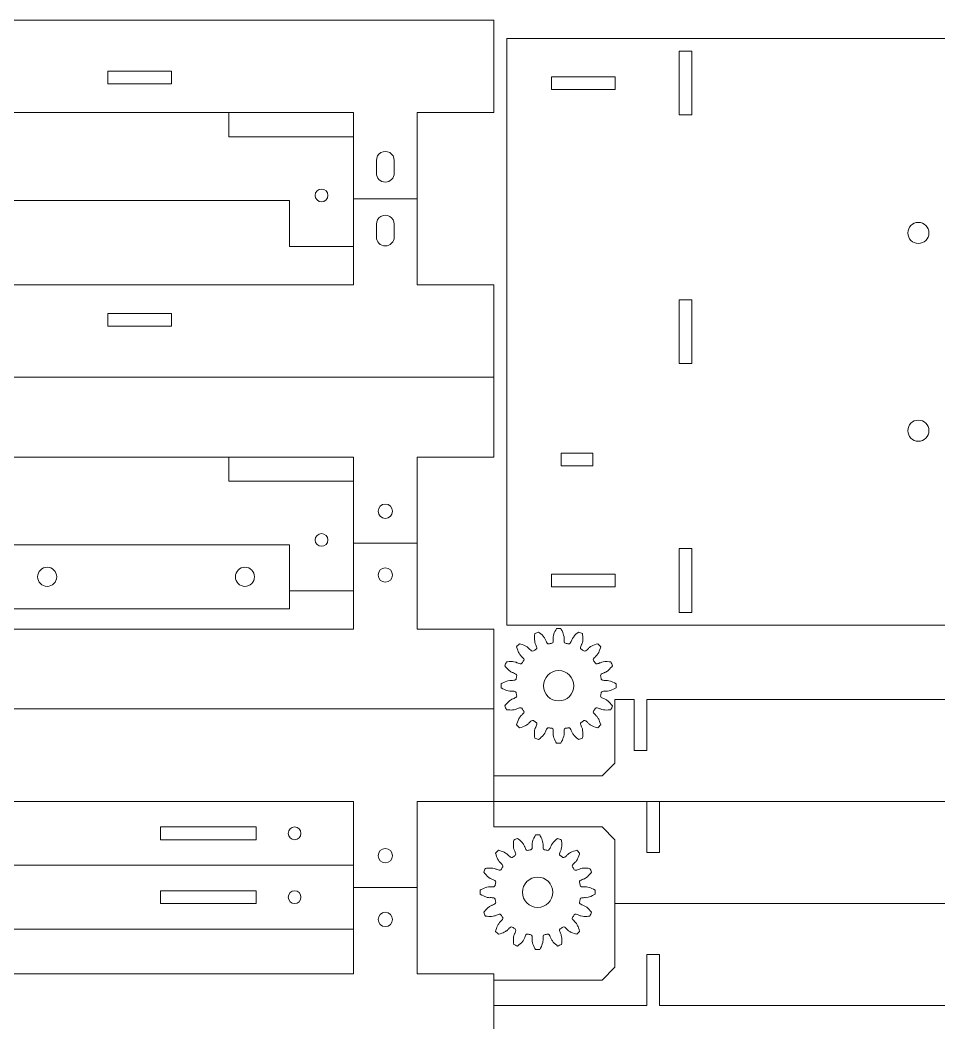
# Model space of a CAD drawing. Header units: millimetres. Extents: x -605 to 605, y -148 to 150.
# Drawn here: x -463.6 to -319.6, y -13.1 to 144.1 of the extents above; entities that cross this region are included whole.
import ezdxf

# ---------------------------------------------------------------- set-up
doc = ezdxf.new("R2010")
doc.units = ezdxf.units.MM
doc.header["$MEASUREMENT"] = 0
doc.layers.add('Default', color=7, linetype='Continuous')
doc.layers.add('PHOTOGATE_OBSTRU', color=7, linetype='Continuous')

msp = doc.modelspace()

# ---------------------------------------------------------------- linework, layer by layer
at = {"layer": 'Default', "color": 250, "lineweight": 9}
for points in [[(-527.8727, 129.6448), (-527.8727, 125.8626), (-547.3914, 125.8626), (-547.3914, 108.6448), (-537.3914, 108.6448), (-537.3914, 115.8648), (-421.3914, 115.8648), (-421.3914, 108.6448), (-411.3914, 108.6448)], [(-430.9101, 129.6448), (-430.9101, 125.8626), (-411.3914, 125.8626)], [(-527.8727, 75.6448), (-527.8727, 71.8626), (-547.3914, 71.8626), (-547.3914, 54.6448), (-537.3914, 54.6448), (-537.3914, 61.8648), (-421.3914, 61.8648), (-421.3914, 51.8648), (-466.3914, 51.8648), (-466.3914, 61.8648)], [(-430.91, 75.6448), (-430.91, 71.8626), (-411.3914, 71.8626)], [(-411.3914, 54.6448), (-421.3914, 54.6448)], [(-315.3935, 37.6448), (-365.3935, 37.6448), (-365.3935, 29.6448), (-367.3935, 29.6448), (-367.3935, 37.6448), (-370.3935, 37.6448), (-370.3935, 27.6448), (-372.3935, 25.6448), (-389.3935, 25.6448)], [(-370.3935, 5.6448), (-370.3935, 15.6448), (-372.3935, 17.6448), (-389.3935, 17.6448), (-389.3935, 21.6448), (-239.3935, 21.6448)], [(-363.3935, 21.6448), (-363.3935, 13.6448), (-365.3935, 13.6448), (-365.3935, 21.6448)], [(-389.3935, -10.3552), (-365.3935, -10.3552), (-365.3935, -2.3552), (-363.3935, -2.3552), (-363.3935, -10.3552), (-315.3935, -10.3552), (-315.3935, -2.3552), (-313.3935, -2.3552), (-313.3935, -10.3552), (-265.3935, -10.3552), (-265.3935, -2.3552), (-263.3935, -2.3552), (-263.3935, -10.3552), (-239.3935, -10.3552), (-239.3935, -6.3552), (-256.3935, -6.3552), (-258.3935, -4.3552), (-258.3935, 5.6448), (-370.3935, 5.6448), (-370.3935, -4.3552), (-372.3935, -6.3552), (-389.3935, -6.3552)]]:
    msp.add_lwpolyline(points, dxfattribs=at)
at = {"layer": 'Default', "color": 240, "lineweight": 9}
for points in [[(-415.3914, 116.6448), (-415.3914, 117.1971), (-415.8391, 117.6448), (-416.3914, 117.6448), (-416.9437, 117.6448), (-417.3914, 117.1971), (-417.3914, 116.6448), (-417.3914, 116.0925), (-416.9437, 115.6448), (-416.3914, 115.6448), (-415.8391, 115.6448), (-415.3914, 116.0925), (-415.3914, 116.6448)], [(-415.3914, 62.6448), (-415.3914, 63.1971), (-415.8391, 63.6448), (-416.3914, 63.6448), (-416.9436, 63.6448), (-417.3914, 63.1971), (-417.3914, 62.6448), (-417.3914, 62.0925), (-416.9436, 61.6448), (-416.3914, 61.6448), (-415.8391, 61.6448), (-415.3914, 62.0925), (-415.3914, 62.6448)], [(-457.8914, 56.8647), (-457.8914, 57.6932), (-458.563, 58.3648), (-459.3914, 58.3648), (-460.2198, 58.3648), (-460.8914, 57.6932), (-460.8914, 56.8648), (-460.8914, 56.0363), (-460.2199, 55.3648), (-459.3914, 55.3648), (-458.563, 55.3648), (-457.8914, 56.0363), (-457.8914, 56.8647)], [(-426.8914, 56.8647), (-426.8914, 57.6932), (-427.563, 58.3648), (-428.3914, 58.3648), (-429.2198, 58.3648), (-429.8914, 57.6932), (-429.8914, 56.8648), (-429.8914, 56.0363), (-429.2199, 55.3648), (-428.3914, 55.3648), (-427.563, 55.3648), (-426.8914, 56.0363), (-426.8914, 56.8647)], [(-379.2238, 37.4027), (-377.9121, 37.4027), (-376.8488, 38.466), (-376.8488, 39.7777), (-376.8488, 41.0894), (-377.9121, 42.1527), (-379.2238, 42.1527), (-380.5354, 42.1527), (-381.5988, 41.0894), (-381.5988, 39.7777), (-381.5988, 38.466), (-380.5355, 37.4027), (-379.2238, 37.4027)], [(-382.5185, 5.0387), (-381.2068, 5.0387), (-380.1435, 6.102), (-380.1435, 7.4137), (-380.1435, 8.7254), (-381.2068, 9.7887), (-382.5185, 9.7887), (-383.8301, 9.7887), (-384.8935, 8.7254), (-384.8935, 7.4137), (-384.8935, 6.102), (-383.8302, 5.0387), (-382.5185, 5.0387)]]:
    msp.add_open_spline(points, degree=3, knots=[0, 0, 0, 0, 1, 1, 1, 2, 2, 2, 3, 3, 3, 4, 4, 4, 4], dxfattribs=at)
at = {"layer": 'Default', "color": 250, "lineweight": 9}
for points in [[(-378.3492, 32.8996), (-378.3369, 33.0011), (-378.264, 33.085), (-378.1651, 33.1112), (-377.9924, 33.1387), (-377.8208, 33.1728), (-377.6507, 33.2136), (-377.5493, 33.2272), (-377.4498, 33.1776), (-377.3996, 33.0884), (-377.2885, 32.8911), (-377.1862, 32.6552), (-377.1628, 32.5865), (-377.1323, 32.4969), (-377.0815, 32.394), (-377.0637, 32.3649), (-376.9751, 32.2199), (-376.833, 32.0329), (-376.7841, 31.9756), (-376.6096, 31.7712), (-376.2291, 31.4522), (-376.0824, 31.3437), (-375.8791, 31.4195), (-375.6786, 31.5025), (-375.4814, 31.5927), (-375.4274, 31.953), (-375.4215, 32.4015), (-375.432, 32.5356), (-375.4437, 32.6848), (-375.4895, 32.9256), (-375.5095, 33.0087), (-375.5255, 33.075), (-375.5753, 33.193), (-375.5962, 33.2355), (-375.6601, 33.3653), (-375.7531, 33.6486), (-375.7836, 33.7578), (-375.8112, 33.8564), (-375.7759, 33.9617), (-375.6946, 34.0238), (-375.5455, 34.1153), (-375.4, 34.2125), (-375.2585, 34.3152), (-375.17, 34.3666), (-375.0591, 34.3589), (-374.9786, 34.2957), (-374.8005, 34.1559), (-374.6157, 33.9771), (-374.5678, 33.9226), (-374.5053, 33.8515), (-374.4189, 33.7758), (-374.3914, 33.7558), (-374.254, 33.6558), (-374.0511, 33.5373), (-373.984, 33.5031), (-373.7447, 33.3811), (-373.271, 33.2319), (-373.094, 33.1879), (-372.9352, 33.3356), (-372.7817, 33.4891), (-372.634, 33.6479), (-372.722, 34.0015), (-372.8881, 34.418), (-372.9492, 34.538), (-373.0172, 34.6714), (-373.1516, 34.8762), (-373.2019, 34.9453), (-373.242, 35.0004), (-373.3331, 35.0905), (-373.3687, 35.1217), (-373.4775, 35.2172), (-373.6718, 35.4433), (-373.7418, 35.5324), (-373.8049, 35.613), (-373.8127, 35.7239), (-373.7613, 35.8123), (-373.6586, 35.9539), (-373.5613, 36.0994), (-373.4699, 36.2485), (-373.4078, 36.3298), (-373.3024, 36.3651), (-373.2039, 36.3375), (-372.9858, 36.2766), (-372.7466, 36.1821), (-372.6815, 36.1501), (-372.5966, 36.1083), (-372.4879, 36.0714), (-372.4547, 36.0634), (-372.2896, 36.0236), (-372.0568, 35.9918), (-371.9817, 35.9859), (-371.7139, 35.9647), (-371.2192, 36.0082), (-371.0388, 36.0353), (-370.9486, 36.2326), (-370.8655, 36.433), (-370.7898, 36.6363), (-371.0064, 36.9293), (-371.3194, 37.2506), (-371.4217, 37.338), (-371.5355, 37.4352), (-371.7381, 37.573), (-371.811, 37.6176), (-371.8691, 37.6531), (-371.9878, 37.7015), (-372.0326, 37.7168), (-372.1696, 37.7634), (-372.4357, 37.8979), (-372.5345, 37.9535), (-372.6237, 38.0037), (-372.6732, 38.1032), (-372.6596, 38.2045), (-372.6189, 38.3747), (-372.5847, 38.5463), (-372.5573, 38.719), (-372.5311, 38.8179), (-372.4472, 38.8909), (-372.3456, 38.9031), (-372.1209, 38.9303), (-371.8637, 38.9345), (-371.7913, 38.9298), (-371.6969, 38.9237), (-371.5823, 38.9313), (-371.5486, 38.9366), (-371.3808, 38.963), (-371.1536, 39.0227), (-371.0819, 39.046), (-370.8264, 39.1289), (-370.386, 39.3584), (-370.2297, 39.4524), (-370.2218, 39.6692), (-370.2218, 39.8862), (-370.2297, 40.103), (-370.5419, 40.2908), (-370.954, 40.4678), (-371.0819, 40.5094), (-371.2243, 40.5557), (-371.4643, 40.6055), (-371.5486, 40.6188), (-371.616, 40.6295), (-371.7441, 40.6286), (-371.7913, 40.6256), (-371.9358, 40.6162), (-372.2331, 40.6387), (-372.3456, 40.6522), (-372.4472, 40.6645), (-372.5311, 40.7375), (-372.5573, 40.8363), (-372.5847, 41.0091), (-372.6189, 41.1807), (-372.6596, 41.3508), (-372.6732, 41.4522), (-372.6237, 41.5516), (-372.5345, 41.6017), (-372.3372, 41.7129), (-372.1013, 41.8153), (-372.0326, 41.8386), (-371.943, 41.8692), (-371.8401, 41.92), (-371.811, 41.9378), (-371.666, 42.0263), (-371.479, 42.1685), (-371.4217, 42.2174), (-371.2173, 42.3918), (-370.8983, 42.7724), (-370.7898, 42.9191), (-370.8655, 43.1223), (-370.9486, 43.3228), (-371.0388, 43.5201), (-371.3991, 43.5741), (-371.8476, 43.58), (-371.9817, 43.5695), (-372.131, 43.5578), (-372.3717, 43.5118), (-372.4547, 43.492), (-372.521, 43.476), (-372.6391, 43.4262), (-372.6815, 43.4053), (-372.8114, 43.3414), (-373.0947, 43.2484), (-373.2039, 43.2178), (-373.3024, 43.1903), (-373.4078, 43.2256), (-373.4699, 43.3069), (-373.5613, 43.456), (-373.6586, 43.6015), (-373.7613, 43.743), (-373.8127, 43.8315), (-373.8049, 43.9424), (-373.7418, 44.0229), (-373.602, 44.201), (-373.4232, 44.3858), (-373.3687, 44.4337), (-373.2976, 44.4962), (-373.2219, 44.5825), (-373.2019, 44.6101), (-373.1019, 44.7473), (-372.9834, 44.9502), (-372.9492, 45.0174), (-372.8272, 45.2568), (-372.678, 45.7305), (-372.634, 45.9074), (-372.7817, 46.0663), (-372.9352, 46.2198), (-373.094, 46.3675), (-373.4475, 46.2795), (-373.8641, 46.1133), (-373.984, 46.0523), (-374.1175, 45.9843), (-374.3223, 45.8499), (-374.3914, 45.7996), (-374.4465, 45.7595), (-374.5365, 45.6683), (-374.5678, 45.6328), (-374.6633, 45.524), (-374.8894, 45.3297), (-374.9786, 45.2597), (-375.0591, 45.1965), (-375.17, 45.1888), (-375.2585, 45.2402), (-375.4, 45.3429), (-375.5455, 45.4401), (-375.6946, 45.5315), (-375.7759, 45.5937), (-375.8112, 45.699), (-375.7836, 45.7976), (-375.7227, 46.0156), (-375.6282, 46.2549), (-375.5962, 46.3199), (-375.5544, 46.4049), (-375.5175, 46.5136), (-375.5095, 46.5467), (-375.4697, 46.7119), (-375.4379, 46.9447), (-375.432, 47.0198), (-375.4108, 47.2876), (-375.4543, 47.7823), (-375.4814, 47.9627), (-375.6786, 48.0529), (-375.8791, 48.1359), (-376.0824, 48.2117), (-376.3754, 47.9951), (-376.6967, 47.6821), (-376.7841, 47.5798), (-376.8813, 47.466), (-377.0191, 47.2633), (-377.0637, 47.1905), (-377.0993, 47.1324), (-377.1476, 47.0137), (-377.1628, 46.9689), (-377.2094, 46.8318), (-377.344, 46.5657), (-377.3996, 46.467), (-377.4498, 46.3778), (-377.5493, 46.3282), (-377.6507, 46.3418), (-377.8208, 46.3825), (-377.9924, 46.4167), (-378.1651, 46.4441), (-378.264, 46.4704), (-378.3369, 46.5543), (-378.3492, 46.6558), (-378.3763, 46.8806), (-378.3806, 47.1377), (-378.3759, 47.2102), (-378.3698, 47.3046), (-378.3774, 47.4192), (-378.3827, 47.4529), (-378.4091, 47.6207), (-378.4688, 47.8479), (-378.492, 47.9196), (-378.575, 48.1751), (-378.8045, 48.6155), (-378.8985, 48.7718), (-379.1153, 48.7797), (-379.3323, 48.7797), (-379.5491, 48.7718), (-379.7368, 48.4595), (-379.9139, 48.0475), (-379.9555, 47.9196), (-380.0018, 47.7771), (-380.0516, 47.5372), (-380.0649, 47.4529), (-380.0755, 47.3855), (-380.0747, 47.2574), (-380.0717, 47.2102), (-380.0623, 47.0657), (-380.0848, 46.7684), (-380.0984, 46.6558), (-380.1106, 46.5543), (-380.1835, 46.4704), (-380.2824, 46.4441), (-380.4552, 46.4167), (-380.6268, 46.3825), (-380.7969, 46.3418), (-380.8983, 46.3282), (-380.9977, 46.3778), (-381.0479, 46.467), (-381.159, 46.6642), (-381.2613, 46.9002), (-381.2847, 46.9689), (-381.3152, 47.0585), (-381.3661, 47.1614), (-381.3838, 47.1905), (-381.4725, 47.3354), (-381.6146, 47.5225), (-381.6635, 47.5798), (-381.8379, 47.7842), (-382.2185, 48.1032), (-382.3652, 48.2117), (-382.5684, 48.1359), (-382.7689, 48.0529), (-382.9662, 47.9627), (-383.0202, 47.6024), (-383.0261, 47.1539), (-383.0156, 47.0198), (-383.0038, 46.8705), (-382.958, 46.6298), (-382.938, 46.5467), (-382.9221, 46.4804), (-382.8723, 46.3624), (-382.8514, 46.3199), (-382.7875, 46.1901), (-382.6944, 45.9068), (-382.6639, 45.7976), (-382.6364, 45.699), (-382.6717, 45.5937), (-382.753, 45.5315), (-382.9021, 45.4401), (-383.0476, 45.3429), (-383.1891, 45.2402), (-383.2776, 45.1888), (-383.3884, 45.1965), (-383.4689, 45.2597), (-383.6471, 45.3995), (-383.8319, 45.5783), (-383.8798, 45.6328), (-383.9423, 45.7039), (-384.0286, 45.7796), (-384.0562, 45.7996), (-384.1935, 45.8996), (-384.3964, 46.0181), (-384.4635, 46.0523), (-384.7029, 46.1743), (-385.1766, 46.3234), (-385.3536, 46.3675), (-385.5124, 46.2198), (-385.6658, 46.0663), (-385.8136, 45.9074), (-385.7256, 45.5539), (-385.5594, 45.1373), (-385.4984, 45.0174), (-385.4304, 44.884), (-385.2959, 44.6792), (-385.2457, 44.6101), (-385.2056, 44.5549), (-385.1144, 44.4649), (-385.0789, 44.4337), (-384.9701, 44.3382), (-384.7758, 44.1121), (-384.7058, 44.0229), (-384.6426, 43.9424), (-384.6349, 43.8315), (-384.6863, 43.743), (-384.789, 43.6015), (-384.8862, 43.456), (-384.9777, 43.3069), (-385.0398, 43.2256), (-385.1451, 43.1903), (-385.2437, 43.2178), (-385.4617, 43.2788), (-385.7009, 43.3733), (-385.766, 43.4053), (-385.851, 43.4471), (-385.9597, 43.484), (-385.9928, 43.492), (-386.158, 43.5318), (-386.3907, 43.5636), (-386.4658, 43.5695), (-386.7337, 43.5906), (-387.2284, 43.5472), (-387.4088, 43.5201), (-387.499, 43.3228), (-387.582, 43.1223), (-387.6577, 42.9191), (-387.4411, 42.6261), (-387.1282, 42.3048), (-387.0259, 42.2174), (-386.912, 42.1202), (-386.7094, 41.9823), (-386.6366, 41.9378), (-386.5784, 41.9022), (-386.4598, 41.8539), (-386.415, 41.8386), (-386.2779, 41.792), (-386.0118, 41.6574), (-385.913, 41.6017), (-385.8239, 41.5516), (-385.7743, 41.4522), (-385.7879, 41.3508), (-385.8287, 41.1807), (-385.8628, 41.0091), (-385.8902, 40.8363), (-385.9165, 40.7375), (-386.0003, 40.6645), (-386.1019, 40.6522), (-386.3267, 40.6251), (-386.5839, 40.6209), (-386.6562, 40.6256), (-386.7507, 40.6316), (-386.8653, 40.6241), (-386.8989, 40.6188), (-387.0668, 40.5924), (-387.294, 40.5327), (-387.3656, 40.5094), (-387.6212, 40.4265), (-388.0616, 40.197), (-388.2179, 40.103), (-388.2257, 39.8862), (-388.2257, 39.6692), (-388.2179, 39.4524), (-387.9057, 39.2646), (-387.4936, 39.0876), (-387.3656, 39.046), (-387.2232, 38.9997), (-386.9833, 38.9499), (-386.8989, 38.9366), (-386.8316, 38.9259), (-386.7035, 38.9268), (-386.6562, 38.9298), (-386.5118, 38.9392), (-386.2145, 38.9167), (-386.1019, 38.9031), (-386.0003, 38.8909), (-385.9165, 38.8179), (-385.8902, 38.719), (-385.8628, 38.5463), (-385.8287, 38.3747), (-385.7879, 38.2045), (-385.7743, 38.1032), (-385.8239, 38.0037), (-385.913, 37.9535), (-386.1103, 37.8425), (-386.3463, 37.7401), (-386.415, 37.7168), (-386.5046, 37.6862), (-386.6075, 37.6354), (-386.6366, 37.6176), (-386.7815, 37.529), (-386.9686, 37.3868), (-387.0259, 37.338), (-387.2302, 37.1636), (-387.5493, 36.783), (-387.6577, 36.6363), (-387.582, 36.433), (-387.499, 36.2326), (-387.4088, 36.0353), (-387.0485, 35.9813), (-386.6, 35.9754), (-386.4658, 35.9859), (-386.3166, 35.9976), (-386.0759, 36.0435), (-385.9928, 36.0634), (-385.9265, 36.0794), (-385.8085, 36.1291), (-385.766, 36.1501), (-385.6362, 36.214), (-385.3529, 36.307), (-385.2437, 36.3375), (-385.1451, 36.3651), (-385.0397, 36.3298), (-384.9777, 36.2485), (-384.8862, 36.0994), (-384.789, 35.9539), (-384.6863, 35.8123), (-384.6349, 35.7239), (-384.6426, 35.613), (-384.7058, 35.5324), (-384.8455, 35.3544), (-385.0244, 35.1696), (-385.0789, 35.1217), (-385.15, 35.0592), (-385.2256, 34.9729), (-385.2457, 34.9453), (-385.3457, 34.808), (-385.4641, 34.6051), (-385.4984, 34.538), (-385.6204, 34.2986), (-385.7695, 33.8249), (-385.8136, 33.6479), (-385.6658, 33.4891), (-385.5124, 33.3356), (-385.3536, 33.1879), (-385, 33.2759), (-384.5834, 33.4421), (-384.4635, 33.5031), (-384.3301, 33.5711), (-384.1252, 33.7055), (-384.0562, 33.7558), (-384.001, 33.7959), (-383.911, 33.8871), (-383.8798, 33.9226), (-383.7843, 34.0314), (-383.5581, 34.2257), (-383.4689, 34.2957), (-383.3884, 34.3589), (-383.2776, 34.3666), (-383.1891, 34.3152), (-383.0476, 34.2125), (-382.9021, 34.1153), (-382.753, 34.0238), (-382.6717, 33.9617), (-382.6364, 33.8564), (-382.6639, 33.7578), (-382.7249, 33.5398), (-382.8194, 33.3005), (-382.8514, 33.2355), (-382.8932, 33.1505), (-382.93, 33.0417), (-382.938, 33.0087), (-382.9779, 32.8435), (-383.0096, 32.6107), (-383.0156, 32.5356), (-383.0367, 32.2678), (-382.9932, 31.7731), (-382.9662, 31.5927), (-382.7689, 31.5025), (-382.5684, 31.4195), (-382.3652, 31.3437), (-382.0722, 31.5603), (-381.7509, 31.8733), (-381.6635, 31.9756), (-381.5662, 32.0894), (-381.4284, 32.292), (-381.3838, 32.3649), (-381.3482, 32.423), (-381.3, 32.5417), (-381.2847, 32.5865), (-381.2381, 32.7236), (-381.1036, 32.9896), (-381.0479, 33.0884), (-380.9977, 33.1776), (-380.8983, 33.2272), (-380.7969, 33.2136), (-380.6268, 33.1728), (-380.4552, 33.1387), (-380.2824, 33.1112), (-380.1835, 33.085), (-380.1106, 33.0011), (-380.0984, 32.8996), (-380.0712, 32.6748), (-380.067, 32.4176), (-380.0717, 32.3452), (-380.0778, 32.2507), (-380.0702, 32.1362), (-380.0649, 32.1025), (-380.0385, 31.9347), (-379.9788, 31.7075), (-379.9555, 31.6358), (-379.8726, 31.3803), (-379.6431, 30.9398), (-379.5491, 30.7836), (-379.3323, 30.7757), (-379.1153, 30.7757), (-378.8985, 30.7836), (-378.7107, 31.0958), (-378.5336, 31.5079), (-378.492, 31.6358), (-378.4458, 31.7781), (-378.396, 32.0182), (-378.3827, 32.1025), (-378.372, 32.1699), (-378.3728, 32.298), (-378.3759, 32.3452), (-378.3853, 32.4896), (-378.3628, 32.787), (-378.3492, 32.8996)], [(-381.6439, 0.5356), (-381.6316, 0.6371), (-381.5587, 0.721), (-381.4598, 0.7472), (-381.2871, 0.7747), (-381.1155, 0.8088), (-380.9454, 0.8496), (-380.844, 0.8632), (-380.7445, 0.8136), (-380.6943, 0.7244), (-380.5832, 0.5272), (-380.4809, 0.2912), (-380.4575, 0.2224), (-380.427, 0.1329), (-380.3762, 0.03), (-380.3584, 0.0009), (-380.2698, -0.1441), (-380.1277, -0.3312), (-380.0788, -0.3885), (-379.9043, -0.5929), (-379.5238, -0.9119), (-379.3771, -1.0204), (-379.1738, -0.9446), (-378.9733, -0.8615), (-378.7761, -0.7714), (-378.7221, -0.4111), (-378.7162, 0.0374), (-378.7267, 0.1716), (-378.7384, 0.3209), (-378.7842, 0.5616), (-378.8042, 0.6447), (-378.8202, 0.711), (-378.87, 0.829), (-378.8909, 0.8714), (-378.9548, 1.0013), (-379.0478, 1.2846), (-379.0783, 1.3938), (-379.1059, 1.4924), (-379.0706, 1.5977), (-378.9893, 1.6598), (-378.8402, 1.7513), (-378.6947, 1.8485), (-378.5532, 1.9512), (-378.4647, 2.0026), (-378.3538, 1.9949), (-378.2733, 1.9317), (-378.0952, 1.7919), (-377.9104, 1.6131), (-377.8625, 1.5586), (-377.8, 1.4875), (-377.7136, 1.4118), (-377.6861, 1.3918), (-377.5487, 1.2917), (-377.3458, 1.1733), (-377.2787, 1.1391), (-377.0394, 1.017), (-376.5657, 0.8679), (-376.3887, 0.8239), (-376.2299, 0.9715), (-376.0764, 1.1251), (-375.9287, 1.2839), (-376.0167, 1.6375), (-376.1828, 2.054), (-376.2439, 2.174), (-376.3119, 2.3074), (-376.4463, 2.5122), (-376.4966, 2.5813), (-376.5367, 2.6364), (-376.6278, 2.7265), (-376.6634, 2.7577), (-376.7722, 2.8532), (-376.9665, 3.0793), (-377.0365, 3.1685), (-377.0996, 3.2489), (-377.1074, 3.3599), (-377.056, 3.4484), (-376.9533, 3.5899), (-376.856, 3.7353), (-376.7646, 3.8845), (-376.7025, 3.9658), (-376.5971, 4.0011), (-376.4986, 3.9735), (-376.2805, 3.9126), (-376.0413, 3.8181), (-375.9762, 3.7861), (-375.8913, 3.7443), (-375.7826, 3.7074), (-375.7494, 3.6993), (-375.5843, 3.6596), (-375.3515, 3.6278), (-375.2764, 3.6219), (-375.0086, 3.6008), (-374.5139, 3.6442), (-374.3335, 3.6713), (-374.2433, 3.8686), (-374.1602, 4.069), (-374.0845, 4.2723), (-374.3011, 4.5653), (-374.6141, 4.8866), (-374.7164, 4.974), (-374.8302, 5.0712), (-375.0328, 5.209), (-375.1057, 5.2536), (-375.1638, 5.2892), (-375.2825, 5.3375), (-375.3273, 5.3528), (-375.4643, 5.3994), (-375.7304, 5.5339), (-375.8292, 5.5895), (-375.9184, 5.6397), (-375.9679, 5.7392), (-375.9543, 5.8406), (-375.9136, 6.0107), (-375.8794, 6.1823), (-375.852, 6.355), (-375.8258, 6.4539), (-375.7419, 6.5269), (-375.6403, 6.5391), (-375.4156, 6.5663), (-375.1584, 6.5705), (-375.086, 6.5657), (-374.9916, 6.5597), (-374.877, 6.5673), (-374.8433, 6.5725), (-374.6755, 6.599), (-374.4483, 6.6587), (-374.3766, 6.682), (-374.1211, 6.7649), (-373.6807, 6.9944), (-373.5244, 7.0884), (-373.5165, 7.3052), (-373.5165, 7.5222), (-373.5244, 7.739), (-373.8366, 7.9268), (-374.2487, 8.1038), (-374.3766, 8.1454), (-374.519, 8.1916), (-374.759, 8.2415), (-374.8433, 8.2548), (-374.9107, 8.2655), (-375.0388, 8.2646), (-375.086, 8.2616), (-375.2305, 8.2522), (-375.5278, 8.2747), (-375.6403, 8.2883), (-375.7419, 8.3005), (-375.8258, 8.3735), (-375.852, 8.4724), (-375.8794, 8.6451), (-375.9136, 8.8166), (-375.9543, 8.9868), (-375.9679, 9.0882), (-375.9184, 9.1876), (-375.8292, 9.2378), (-375.6319, 9.3489), (-375.396, 9.4513), (-375.3273, 9.4746), (-375.2377, 9.5052), (-375.1348, 9.556), (-375.1057, 9.5738), (-374.9607, 9.6624), (-374.7737, 9.8045), (-374.7164, 9.8534), (-374.512, 10.0278), (-374.193, 10.4084), (-374.0845, 10.5551), (-374.1602, 10.7584), (-374.2433, 10.9588), (-374.3335, 11.1561), (-374.6938, 11.2101), (-375.1423, 11.216), (-375.2764, 11.2055), (-375.4257, 11.1938), (-375.6664, 11.1479), (-375.7494, 11.128), (-375.8157, 11.1119), (-375.9338, 11.0622), (-375.9762, 11.0413), (-376.1061, 10.9774), (-376.3894, 10.8844), (-376.4986, 10.8538), (-376.5971, 10.8263), (-376.7025, 10.8616), (-376.7646, 10.9429), (-376.856, 11.092), (-376.9533, 11.2375), (-377.056, 11.379), (-377.1074, 11.4675), (-377.0996, 11.5784), (-377.0365, 11.6589), (-376.8967, 11.837), (-376.7179, 12.0218), (-376.6634, 12.0697), (-376.5923, 12.1322), (-376.5166, 12.2185), (-376.4966, 12.2461), (-376.3966, 12.3834), (-376.2781, 12.5863), (-376.2439, 12.6534), (-376.1219, 12.8928), (-375.9727, 13.3665), (-375.9287, 13.5435), (-376.0764, 13.7023), (-376.2299, 13.8558), (-376.3887, 14.0035), (-376.7422, 13.9155), (-377.1588, 13.7493), (-377.2787, 13.6882), (-377.4122, 13.6203), (-377.617, 13.4859), (-377.6861, 13.4356), (-377.7412, 13.3954), (-377.8312, 13.3043), (-377.8625, 13.2688), (-377.958, 13.1599), (-378.1841, 12.9656), (-378.2733, 12.8957), (-378.3538, 12.8325), (-378.4647, 12.8248), (-378.5532, 12.8762), (-378.6947, 12.9789), (-378.8402, 13.0761), (-378.9893, 13.1676), (-379.0706, 13.2297), (-379.1059, 13.335), (-379.0783, 13.4336), (-379.0174, 13.6516), (-378.9229, 13.8909), (-378.8909, 13.9559), (-378.8491, 14.0409), (-378.8122, 14.1496), (-378.8042, 14.1827), (-378.7644, 14.3479), (-378.7326, 14.5807), (-378.7267, 14.6558), (-378.7055, 14.9236), (-378.749, 15.4183), (-378.7761, 15.5987), (-378.9733, 15.6889), (-379.1738, 15.7719), (-379.3771, 15.8477), (-379.6701, 15.6311), (-379.9914, 15.3181), (-380.0788, 15.2158), (-380.176, 15.102), (-380.3138, 14.8993), (-380.3584, 14.8265), (-380.394, 14.7684), (-380.4423, 14.6497), (-380.4575, 14.6049), (-380.5041, 14.4678), (-380.6387, 14.2017), (-380.6943, 14.103), (-380.7445, 14.0138), (-380.844, 13.9642), (-380.9454, 13.9778), (-381.1155, 14.0186), (-381.2871, 14.0527), (-381.4598, 14.0802), (-381.5587, 14.1064), (-381.6316, 14.1903), (-381.6439, 14.2917), (-381.671, 14.5166), (-381.6753, 14.7738), (-381.6706, 14.8462), (-381.6645, 14.9406), (-381.6721, 15.0552), (-381.6774, 15.0888), (-381.7038, 15.2566), (-381.7635, 15.4839), (-381.7867, 15.5555), (-381.8697, 15.8111), (-382.0992, 16.2515), (-382.1932, 16.4078), (-382.41, 16.4157), (-382.627, 16.4157), (-382.8438, 16.4078), (-383.0315, 16.0956), (-383.2086, 15.6835), (-383.2502, 15.5555), (-383.2965, 15.4131), (-383.3463, 15.1732), (-383.3596, 15.0888), (-383.3702, 15.0215), (-383.3694, 14.8934), (-383.3664, 14.8462), (-383.357, 14.7017), (-383.3795, 14.4044), (-383.3931, 14.2917), (-383.4053, 14.1903), (-383.4782, 14.1064), (-383.5771, 14.0802), (-383.7499, 14.0527), (-383.9215, 14.0186), (-384.0916, 13.9778), (-384.193, 13.9642), (-384.2924, 14.0138), (-384.3426, 14.103), (-384.4537, 14.3002), (-384.556, 14.5362), (-384.5794, 14.6049), (-384.6099, 14.6945), (-384.6608, 14.7974), (-384.6785, 14.8265), (-384.7672, 14.9714), (-384.9093, 15.1585), (-384.9582, 15.2158), (-385.1326, 15.4202), (-385.5132, 15.7392), (-385.6599, 15.8477), (-385.8631, 15.7719), (-386.0636, 15.6889), (-386.2609, 15.5987), (-386.3149, 15.2384), (-386.3208, 14.7899), (-386.3103, 14.6558), (-386.2985, 14.5065), (-386.2527, 14.2658), (-386.2327, 14.1827), (-386.2168, 14.1164), (-386.167, 13.9984), (-386.1461, 13.9559), (-386.0822, 13.8261), (-385.9891, 13.5428), (-385.9586, 13.4336), (-385.9311, 13.335), (-385.9664, 13.2297), (-386.0477, 13.1676), (-386.1968, 13.0761), (-386.3423, 12.9789), (-386.4838, 12.8762), (-386.5723, 12.8248), (-386.6831, 12.8325), (-386.7636, 12.8957), (-386.9418, 13.0355), (-387.1266, 13.2143), (-387.1745, 13.2688), (-387.237, 13.3399), (-387.3233, 13.4156), (-387.3509, 13.4356), (-387.4882, 13.5356), (-387.6911, 13.6541), (-387.7582, 13.6882), (-387.9976, 13.8103), (-388.4713, 13.9595), (-388.6483, 14.0035), (-388.8071, 13.8558), (-388.9605, 13.7023), (-389.1083, 13.5435), (-389.0203, 13.1898), (-388.8541, 12.7733), (-388.7931, 12.6534), (-388.7251, 12.52), (-388.5906, 12.3152), (-388.5404, 12.2461), (-388.5003, 12.1909), (-388.4091, 12.1008), (-388.3736, 12.0697), (-388.2648, 11.9742), (-388.0705, 11.7481), (-388.0005, 11.6589), (-387.9373, 11.5784), (-387.9296, 11.4675), (-387.981, 11.379), (-388.0837, 11.2375), (-388.1809, 11.092), (-388.2724, 10.9429), (-388.3345, 10.8616), (-388.4398, 10.8263), (-388.5384, 10.8538), (-388.7564, 10.9148), (-388.9956, 11.0093), (-389.0607, 11.0413), (-389.1457, 11.0831), (-389.2544, 11.12), (-389.2875, 11.128), (-389.4527, 11.1678), (-389.6854, 11.1996), (-389.7605, 11.2055), (-390.0284, 11.2266), (-390.5231, 11.1832), (-390.7035, 11.1561), (-390.7937, 10.9588), (-390.8767, 10.7584), (-390.9524, 10.5551), (-390.7358, 10.2621), (-390.4229, 9.9407), (-390.3206, 9.8534), (-390.2067, 9.7562), (-390.0041, 9.6183), (-389.9313, 9.5738), (-389.8731, 9.5382), (-389.7545, 9.4899), (-389.7097, 9.4746), (-389.5726, 9.428), (-389.3065, 9.2935), (-389.2077, 9.2378), (-389.1186, 9.1876), (-389.069, 9.0882), (-389.0826, 8.9868), (-389.1234, 8.8166), (-389.1575, 8.6451), (-389.1849, 8.4724), (-389.2112, 8.3735), (-389.295, 8.3005), (-389.3966, 8.2883), (-389.6214, 8.2611), (-389.8786, 8.2569), (-389.9509, 8.2616), (-390.0454, 8.2677), (-390.16, 8.26), (-390.1936, 8.2548), (-390.3615, 8.2284), (-390.5887, 8.1687), (-390.6603, 8.1454), (-390.9159, 8.0625), (-391.3563, 7.8329), (-391.5126, 7.739), (-391.5204, 7.5222), (-391.5204, 7.3052), (-391.5126, 7.0884), (-391.2004, 6.9006), (-390.7883, 6.7236), (-390.6603, 6.682), (-390.5179, 6.6357), (-390.278, 6.5859), (-390.1936, 6.5725), (-390.1263, 6.5619), (-389.9982, 6.5628), (-389.9509, 6.5657), (-389.8065, 6.5752), (-389.5092, 6.5527), (-389.3966, 6.5391), (-389.295, 6.5269), (-389.2112, 6.4539), (-389.1849, 6.355), (-389.1575, 6.1823), (-389.1234, 6.0107), (-389.0826, 5.8406), (-389.069, 5.7392), (-389.1186, 5.6397), (-389.2077, 5.5895), (-389.405, 5.4785), (-389.641, 5.3761), (-389.7097, 5.3528), (-389.7993, 5.3222), (-389.9022, 5.2714), (-389.9313, 5.2536), (-390.0762, 5.165), (-390.2633, 5.0229), (-390.3206, 4.974), (-390.5249, 4.7996), (-390.844, 4.419), (-390.9524, 4.2723), (-390.8767, 4.069), (-390.7937, 3.8686), (-390.7035, 3.6713), (-390.3432, 3.6173), (-389.8947, 3.6114), (-389.7605, 3.6219), (-389.6113, 3.6336), (-389.3706, 3.6795), (-389.2875, 3.6993), (-389.2212, 3.7154), (-389.1032, 3.7652), (-389.0607, 3.7861), (-388.9309, 3.8499), (-388.6476, 3.943), (-388.5384, 3.9735), (-388.4398, 4.0011), (-388.3344, 3.9658), (-388.2724, 3.8845), (-388.1809, 3.7353), (-388.0837, 3.5899), (-387.981, 3.4484), (-387.9296, 3.3599), (-387.9373, 3.2489), (-388.0005, 3.1685), (-388.1402, 2.9904), (-388.3191, 2.8055), (-388.3736, 2.7577), (-388.4447, 2.6952), (-388.5203, 2.6089), (-388.5404, 2.5813), (-388.6404, 2.444), (-388.7588, 2.2411), (-388.7931, 2.174), (-388.9151, 1.9346), (-389.0642, 1.4609), (-389.1083, 1.2839), (-388.9605, 1.1251), (-388.8071, 0.9715), (-388.6483, 0.8239), (-388.2947, 0.9119), (-387.8781, 1.0781), (-387.7582, 1.1391), (-387.6248, 1.207), (-387.4199, 1.3415), (-387.3509, 1.3918), (-387.2957, 1.4319), (-387.2057, 1.5231), (-387.1745, 1.5586), (-387.079, 1.6674), (-386.8528, 1.8617), (-386.7636, 1.9317), (-386.6831, 1.9949), (-386.5723, 2.0026), (-386.4838, 1.9512), (-386.3423, 1.8485), (-386.1968, 1.7513), (-386.0477, 1.6598), (-385.9664, 1.5977), (-385.9311, 1.4924), (-385.9586, 1.3938), (-386.0196, 1.1758), (-386.1141, 0.9364), (-386.1461, 0.8714), (-386.1879, 0.7865), (-386.2247, 0.6778), (-386.2327, 0.6447), (-386.2726, 0.4795), (-386.3043, 0.2467), (-386.3103, 0.1716), (-386.3314, -0.0963), (-386.2879, -0.591), (-386.2609, -0.7714), (-386.0636, -0.8615), (-385.8631, -0.9446), (-385.6599, -1.0204), (-385.3669, -0.8038), (-385.0456, -0.4908), (-384.9582, -0.3885), (-384.8609, -0.2747), (-384.7231, -0.0721), (-384.6785, 0.0009), (-384.6429, 0.0589), (-384.5947, 0.1777), (-384.5794, 0.2224), (-384.5328, 0.3596), (-384.3983, 0.6257), (-384.3426, 0.7244), (-384.2924, 0.8136), (-384.193, 0.8632), (-384.0916, 0.8496), (-383.9215, 0.8088), (-383.7499, 0.7747), (-383.5771, 0.7472), (-383.4782, 0.721), (-383.4053, 0.6371), (-383.3931, 0.5356), (-383.3659, 0.3108), (-383.3617, 0.0536), (-383.3664, -0.0189), (-383.3725, -0.1133), (-383.3649, -0.2279), (-383.3596, -0.2616), (-383.3332, -0.4294), (-383.2735, -0.6566), (-383.2502, -0.7283), (-383.1673, -0.9838), (-382.9378, -1.4242), (-382.8438, -1.5805), (-382.627, -1.5884), (-382.41, -1.5884), (-382.1932, -1.5805), (-382.0054, -1.2682), (-381.8283, -0.8562), (-381.7867, -0.7283), (-381.7405, -0.5859), (-381.6907, -0.3459), (-381.6774, -0.2616), (-381.6667, -0.1942), (-381.6675, -0.0661), (-381.6706, -0.0189), (-381.68, 0.1257), (-381.6575, 0.423), (-381.6439, 0.5356)]]:
    msp.add_open_spline(points, degree=3, knots=[0, 0, 0, 0, 1, 1, 1, 2, 2, 2, 3, 3, 3, 4, 4, 4, 5, 5, 5, 6, 6, 6, 7, 7, 7, 8, 8, 8, 9, 9, 9, 10, 10, 10, 11, 11, 11, 12, 12, 12, 13, 13, 13, 14, 14, 14, 15, 15, 15, 16, 16, 16, 17, 17, 17, 18, 18, 18, 19, 19, 19, 20, 20, 20, 21, 21, 21, 22, 22, 22, 23, 23, 23, 24, 24, 24, 25, 25, 25, 26, 26, 26, 27, 27, 27, 28, 28, 28, 29, 29, 29, 30, 30, 30, 31, 31, 31, 32, 32, 32, 33, 33, 33, 34, 34, 34, 35, 35, 35, 36, 36, 36, 37, 37, 37, 38, 38, 38, 39, 39, 39, 40, 40, 40, 41, 41, 41, 42, 42, 42, 43, 43, 43, 44, 44, 44, 45, 45, 45, 46, 46, 46, 47, 47, 47, 48, 48, 48, 49, 49, 49, 50, 50, 50, 51, 51, 51, 52, 52, 52, 53, 53, 53, 54, 54, 54, 55, 55, 55, 56, 56, 56, 57, 57, 57, 58, 58, 58, 59, 59, 59, 60, 60, 60, 61, 61, 61, 62, 62, 62, 63, 63, 63, 64, 64, 64, 65, 65, 65, 66, 66, 66, 67, 67, 67, 68, 68, 68, 69, 69, 69, 70, 70, 70, 71, 71, 71, 72, 72, 72, 73, 73, 73, 74, 74, 74, 75, 75, 75, 76, 76, 76, 77, 77, 77, 78, 78, 78, 79, 79, 79, 80, 80, 80, 81, 81, 81, 82, 82, 82, 83, 83, 83, 84, 84, 84, 85, 85, 85, 86, 86, 86, 87, 87, 87, 88, 88, 88, 89, 89, 89, 90, 90, 90, 91, 91, 91, 92, 92, 92, 93, 93, 93, 94, 94, 94, 95, 95, 95, 96, 96, 96, 97, 97, 97, 98, 98, 98, 99, 99, 99, 100, 100, 100, 101, 101, 101, 102, 102, 102, 103, 103, 103, 104, 104, 104, 105, 105, 105, 106, 106, 106, 107, 107, 107, 108, 108, 108, 109, 109, 109, 110, 110, 110, 111, 111, 111, 112, 112, 112, 113, 113, 113, 114, 114, 114, 115, 115, 115, 116, 116, 116, 117, 117, 117, 118, 118, 118, 119, 119, 119, 120, 120, 120, 121, 121, 121, 122, 122, 122, 123, 123, 123, 124, 124, 124, 125, 125, 125, 126, 126, 126, 127, 127, 127, 128, 128, 128, 129, 129, 129, 130, 130, 130, 131, 131, 131, 132, 132, 132, 133, 133, 133, 134, 134, 134, 135, 135, 135, 136, 136, 136, 137, 137, 137, 138, 138, 138, 139, 139, 139, 140, 140, 140, 141, 141, 141, 142, 142, 142, 143, 143, 143, 144, 144, 144, 145, 145, 145, 146, 146, 146, 147, 147, 147, 148, 148, 148, 149, 149, 149, 150, 150, 150, 151, 151, 151, 152, 152, 152, 153, 153, 153, 154, 154, 154, 155, 155, 155, 156, 156, 156, 157, 157, 157, 158, 158, 158, 159, 159, 159, 160, 160, 160, 161, 161, 161, 162, 162, 162, 163, 163, 163, 164, 164, 164, 165, 165, 165, 166, 166, 166, 167, 167, 167, 168, 168, 168, 169, 169, 169, 170, 170, 170, 171, 171, 171, 172, 172, 172, 173, 173, 173, 174, 174, 174, 175, 175, 175, 176, 176, 176, 177, 177, 177, 178, 178, 178, 179, 179, 179, 180, 180, 180, 181, 181, 181, 182, 182, 182, 183, 183, 183, 184, 184, 184, 185, 185, 185, 186, 186, 186, 187, 187, 187, 188, 188, 188, 189, 189, 189, 190, 190, 190, 191, 191, 191, 192, 192, 192, 192], dxfattribs=at)
at = {"layer": 'PHOTOGATE_OBSTRU', "color": 250, "lineweight": 9}
for points in [[(-389.3914, 129.6448), (-401.3914, 129.6448), (-401.3914, 116.1448), (-411.3914, 116.1448), (-411.3914, 129.6448), (-582.3914, 129.6448), (-582.3914, 116.1448), (-592.3914, 116.1448), (-592.3914, 129.6448), (-604.3914, 129.6448), (-604.3914, 144.1448), (-389.3914, 144.1448), (-389.3914, 129.6448)], [(-315.3388, 37.6448), (-299.3388, 37.6448), (-299.3388, 49.2704), (-227.3388, 49.2704), (-227.3388, 141.2704), (-387.3388, 141.2704), (-387.3388, 49.2704), (-315.3388, 49.2704), (-315.3388, 37.6448)], [(-604.3914, 102.6448), (-592.3914, 102.6448), (-592.3914, 116.1448), (-582.3914, 116.1448), (-582.3914, 102.6448), (-411.3914, 102.6448), (-411.3914, 116.1448), (-401.3914, 116.1448), (-401.3914, 102.6448), (-389.3914, 102.6448), (-389.3914, 88.1448), (-604.3914, 88.1448), (-604.3914, 102.6448)], [(-582.3914, 62.1448), (-582.3914, 75.6448), (-411.3914, 75.6448), (-411.3914, 62.1448)], [(-389.3935, 48.6448), (-401.3914, 48.6448), (-401.3914, 62.1448), (-411.3914, 62.1448), (-411.3914, 48.6448), (-582.3914, 48.6448), (-582.3914, 62.1448), (-592.3914, 62.1448), (-592.3914, 48.6448), (-604.3914, 48.6448), (-604.3914, 36.1448), (-389.3935, 36.1448), (-389.3935, 48.6448)], [(-401.3935, 8.1448), (-401.3935, 21.6448), (-389.3935, 21.6448), (-389.3935, 36.1448)], [(-582.3935, 8.1448), (-582.3935, 21.6448), (-411.3935, 21.6448), (-411.3935, 8.1448)], [(-411.3935, 11.6448), (-551.8335, 11.6448), (-551.8335, 21.6448)], [(-411.3935, 1.6448), (-551.8335, 1.6448), (-551.8335, 11.6448)], [(-389.3934, -5.3552), (-401.3934, -5.3552), (-401.3934, 8.1448), (-411.3934, 8.1448), (-411.3934, -5.3552), (-582.3934, -5.3552), (-582.3934, 8.1448), (-592.3934, 8.1448), (-592.3934, -5.3552), (-604.3934, -5.3552), (-604.3934, -19.8552), (-389.3934, -19.8552), (-389.3934, -5.3552)]]:
    msp.add_lwpolyline(points, dxfattribs=at)
at = {"layer": 'PHOTOGATE_OBSTRU', "color": 240, "lineweight": 9}
for points in [[(-358.3388, 139.2804), (-358.3388, 129.2804), (-360.3388, 129.2804), (-360.3388, 139.2804), (-358.3388, 139.2804)], [(-449.8914, 136.1448), (-439.8914, 136.1448), (-439.8914, 134.1448), (-449.8914, 134.1448), (-449.8914, 136.1448)], [(-380.3388, 135.2704), (-380.3388, 133.2704), (-370.3388, 133.2704), (-370.3388, 135.2704), (-380.3388, 135.2704)], [(-360.3388, 90.2804), (-358.3388, 90.2804), (-358.3388, 100.2804), (-360.3388, 100.2804), (-360.3388, 90.2804)], [(-449.8914, 96.1448), (-439.8914, 96.1448), (-439.8914, 98.1448), (-449.8914, 98.1448), (-449.8914, 96.1448)], [(-378.8388, 74.2652), (-373.8388, 74.2652), (-373.8388, 76.2652), (-378.8388, 76.2652), (-378.8388, 74.2652)], [(-358.3388, 51.2804), (-358.3388, 61.2804), (-360.3388, 61.2804), (-360.3388, 51.2804), (-358.3388, 51.2804)], [(-380.3388, 57.2804), (-380.3388, 55.2804), (-370.3388, 55.2804), (-370.3388, 57.2804), (-380.3388, 57.2804)], [(-426.6096, 15.6448), (-441.6096, 15.6448), (-441.6096, 17.6448), (-426.6096, 17.6448), (-426.6096, 15.6448)], [(-426.6097, 5.6448), (-441.6097, 5.6448), (-441.6097, 7.6448), (-426.6097, 7.6448), (-426.6097, 5.6448)]]:
    msp.add_lwpolyline(points, dxfattribs=at)
at = {"layer": 'PHOTOGATE_OBSTRU', "color": 30, "lineweight": 9}
for points in [[(-407.7914, 120.1448), (-407.7914, 122.1448)], [(-404.9914, 122.1448), (-404.9914, 120.1448)], [(-407.7914, 110.1448), (-407.7914, 112.1448)], [(-404.9914, 112.1448), (-404.9914, 110.1448)], [(-401.3914, 62.1448), (-401.3914, 75.6448), (-389.3914, 75.6448), (-389.3914, 88.1448)]]:
    msp.add_lwpolyline(points, dxfattribs=at)
for points, knots in [([(-407.7914, 122.1448), (-407.7914, 122.645), (-407.5245, 123.1072), (-407.0914, 123.3573), (-406.6582, 123.6073), (-406.1245, 123.6073), (-405.6914, 123.3573), (-405.2582, 123.1072), (-404.9914, 122.645), (-404.9914, 122.1448)], [0, 0, 0, 0, 1, 1, 1, 2, 2, 2, 3, 3, 3, 3]), ([(-404.9914, 120.1448), (-404.9914, 119.3716), (-405.6182, 118.7448), (-406.3914, 118.7448), (-407.1646, 118.7448), (-407.7914, 119.3716), (-407.7914, 120.1448)], [0, 0, 0, 0, 1, 1, 1, 2, 2, 2, 2]), ([(-407.7914, 112.1448), (-407.7914, 112.645), (-407.5245, 113.1072), (-407.0914, 113.3573), (-406.6582, 113.6073), (-406.1245, 113.6073), (-405.6914, 113.3573), (-405.2582, 113.1072), (-404.9914, 112.645), (-404.9914, 112.1448)], [0, 0, 0, 0, 1, 1, 1, 2, 2, 2, 3, 3, 3, 3]), ([(-404.9914, 110.1448), (-404.9914, 109.3716), (-405.6182, 108.7448), (-406.3914, 108.7448), (-407.1646, 108.7448), (-407.7914, 109.3716), (-407.7914, 110.1448)], [0, 0, 0, 0, 1, 1, 1, 2, 2, 2, 2]), ([(-407.5164, 67.1448), (-407.5164, 66.5235), (-407.0127, 66.0198), (-406.3914, 66.0198), (-405.7701, 66.0198), (-405.2664, 66.5235), (-405.2664, 67.1448), (-405.2664, 67.7661), (-405.7701, 68.2698), (-406.3914, 68.2698), (-407.0127, 68.2698), (-407.5164, 67.7661), (-407.5164, 67.1448)], [0, 0, 0, 0, 1, 1, 1, 2, 2, 2, 3, 3, 3, 4, 4, 4, 4]), ([(-405.2664, 57.1448), (-405.2664, 57.7661), (-405.7701, 58.2698), (-406.3914, 58.2698), (-407.0128, 58.2698), (-407.5164, 57.7661), (-407.5164, 57.1448), (-407.5165, 56.5235), (-407.0128, 56.0198), (-406.3915, 56.0198), (-405.7701, 56.0198), (-405.2665, 56.5235), (-405.2664, 57.1448)], [0, 0, 0, 0, 1, 1, 1, 2, 2, 2, 3, 3, 3, 4, 4, 4, 4]), ([(-405.2685, 13.1448), (-405.2685, 13.7661), (-405.7722, 14.2698), (-406.3935, 14.2698), (-407.0149, 14.2698), (-407.5185, 13.7661), (-407.5185, 13.1448), (-407.5185, 12.5235), (-407.0149, 12.0198), (-406.3935, 12.0198), (-405.7722, 12.0198), (-405.2685, 12.5235), (-405.2685, 13.1448)], [0, 0, 0, 0, 1, 1, 1, 2, 2, 2, 3, 3, 3, 4, 4, 4, 4]), ([(-407.5184, 3.1448), (-407.5184, 2.5235), (-407.0148, 2.0198), (-406.3934, 2.0198), (-405.7721, 2.0198), (-405.2684, 2.5235), (-405.2684, 3.1448), (-405.2684, 3.7661), (-405.7721, 4.2698), (-406.3934, 4.2698), (-407.0148, 4.2698), (-407.5184, 3.7661), (-407.5184, 3.1448)], [0, 0, 0, 0, 1, 1, 1, 2, 2, 2, 3, 3, 3, 4, 4, 4, 4])]:
    msp.add_open_spline(points, degree=3, knots=knots, dxfattribs=at)
at = {"layer": 'PHOTOGATE_OBSTRU', "color": 240, "lineweight": 9}
for points in [[(-321.1888, 110.7704), (-321.1888, 111.6816), (-321.9275, 112.4204), (-322.8388, 112.4204), (-323.75, 112.4204), (-324.4888, 111.6816), (-324.4888, 110.7704), (-324.4888, 109.8591), (-323.75, 109.1204), (-322.8388, 109.1204), (-321.9275, 109.1204), (-321.1888, 109.8591), (-321.1888, 110.7703)], [(-321.1888, 79.7704), (-321.1888, 80.6816), (-321.9275, 81.4204), (-322.8388, 81.4204), (-323.75, 81.4204), (-324.4888, 80.6816), (-324.4888, 79.7704), (-324.4888, 78.8591), (-323.75, 78.1204), (-322.8388, 78.1204), (-321.9275, 78.1204), (-321.1888, 78.8591), (-321.1888, 79.7703)], [(-419.6135, 16.6448), (-419.6135, 17.1971), (-420.0612, 17.6448), (-420.6135, 17.6448), (-421.1658, 17.6448), (-421.6135, 17.1971), (-421.6135, 16.6448), (-421.6135, 16.0925), (-421.1658, 15.6448), (-420.6135, 15.6448), (-420.0612, 15.6448), (-419.6135, 16.0925), (-419.6135, 16.6448)], [(-419.6135, 6.6448), (-419.6135, 7.197), (-420.0612, 7.6448), (-420.6135, 7.6448), (-421.1658, 7.6448), (-421.6135, 7.197), (-421.6135, 6.6448), (-421.6135, 6.0925), (-421.1658, 5.6448), (-420.6135, 5.6448), (-420.0612, 5.6448), (-419.6135, 6.0925), (-419.6135, 6.6448)]]:
    msp.add_open_spline(points, degree=3, knots=[0, 0, 0, 0, 1, 1, 1, 2, 2, 2, 3, 3, 3, 4, 4, 4, 4], dxfattribs=at)

doc.saveas('drawing.dxf')
